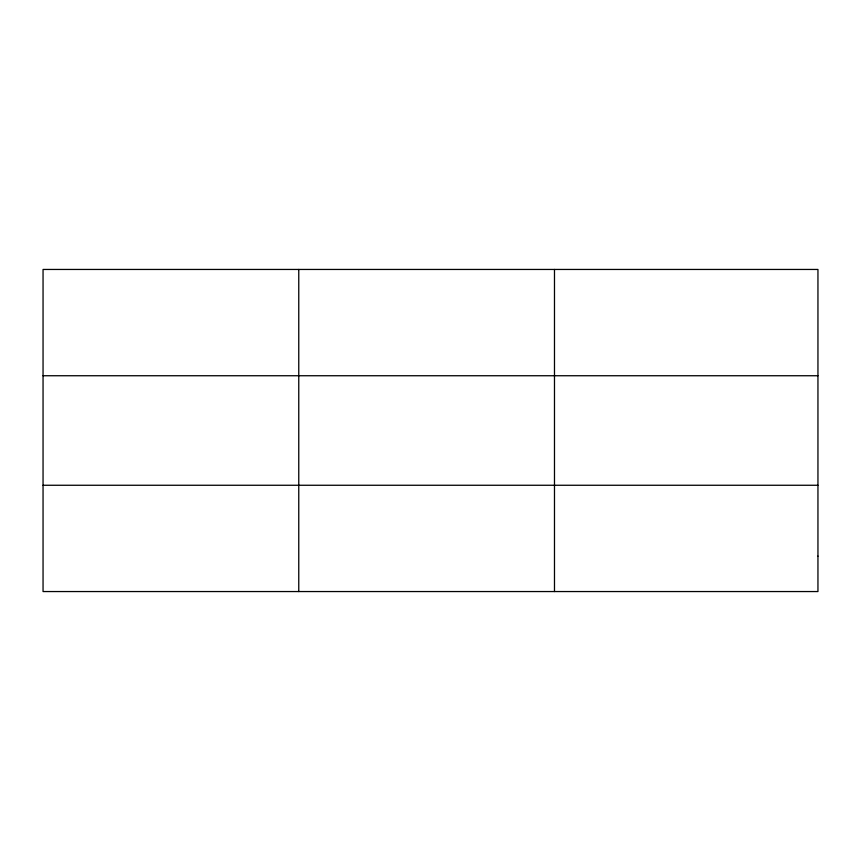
<?xml version="1.0" encoding="UTF-8"?>
<svg xmlns="http://www.w3.org/2000/svg" width="861" height="861" viewBox="0 0 861 861"><rect width="100%" height="100%" fill="white"/><g stroke="black" fill="none" stroke-linecap="round" stroke-linejoin="round"><path stroke-width="1.29" d="M298.767 269.45L298.767 591.55M554.484 269.45L554.484 591.55M43.05 375.74L817.95 375.74M43.05 485.26L817.95 485.26M817.95 556.12L817.95 591.55L43.05 591.55L43.05 269.45L817.95 269.45L817.95 556.12"/></g></svg>
